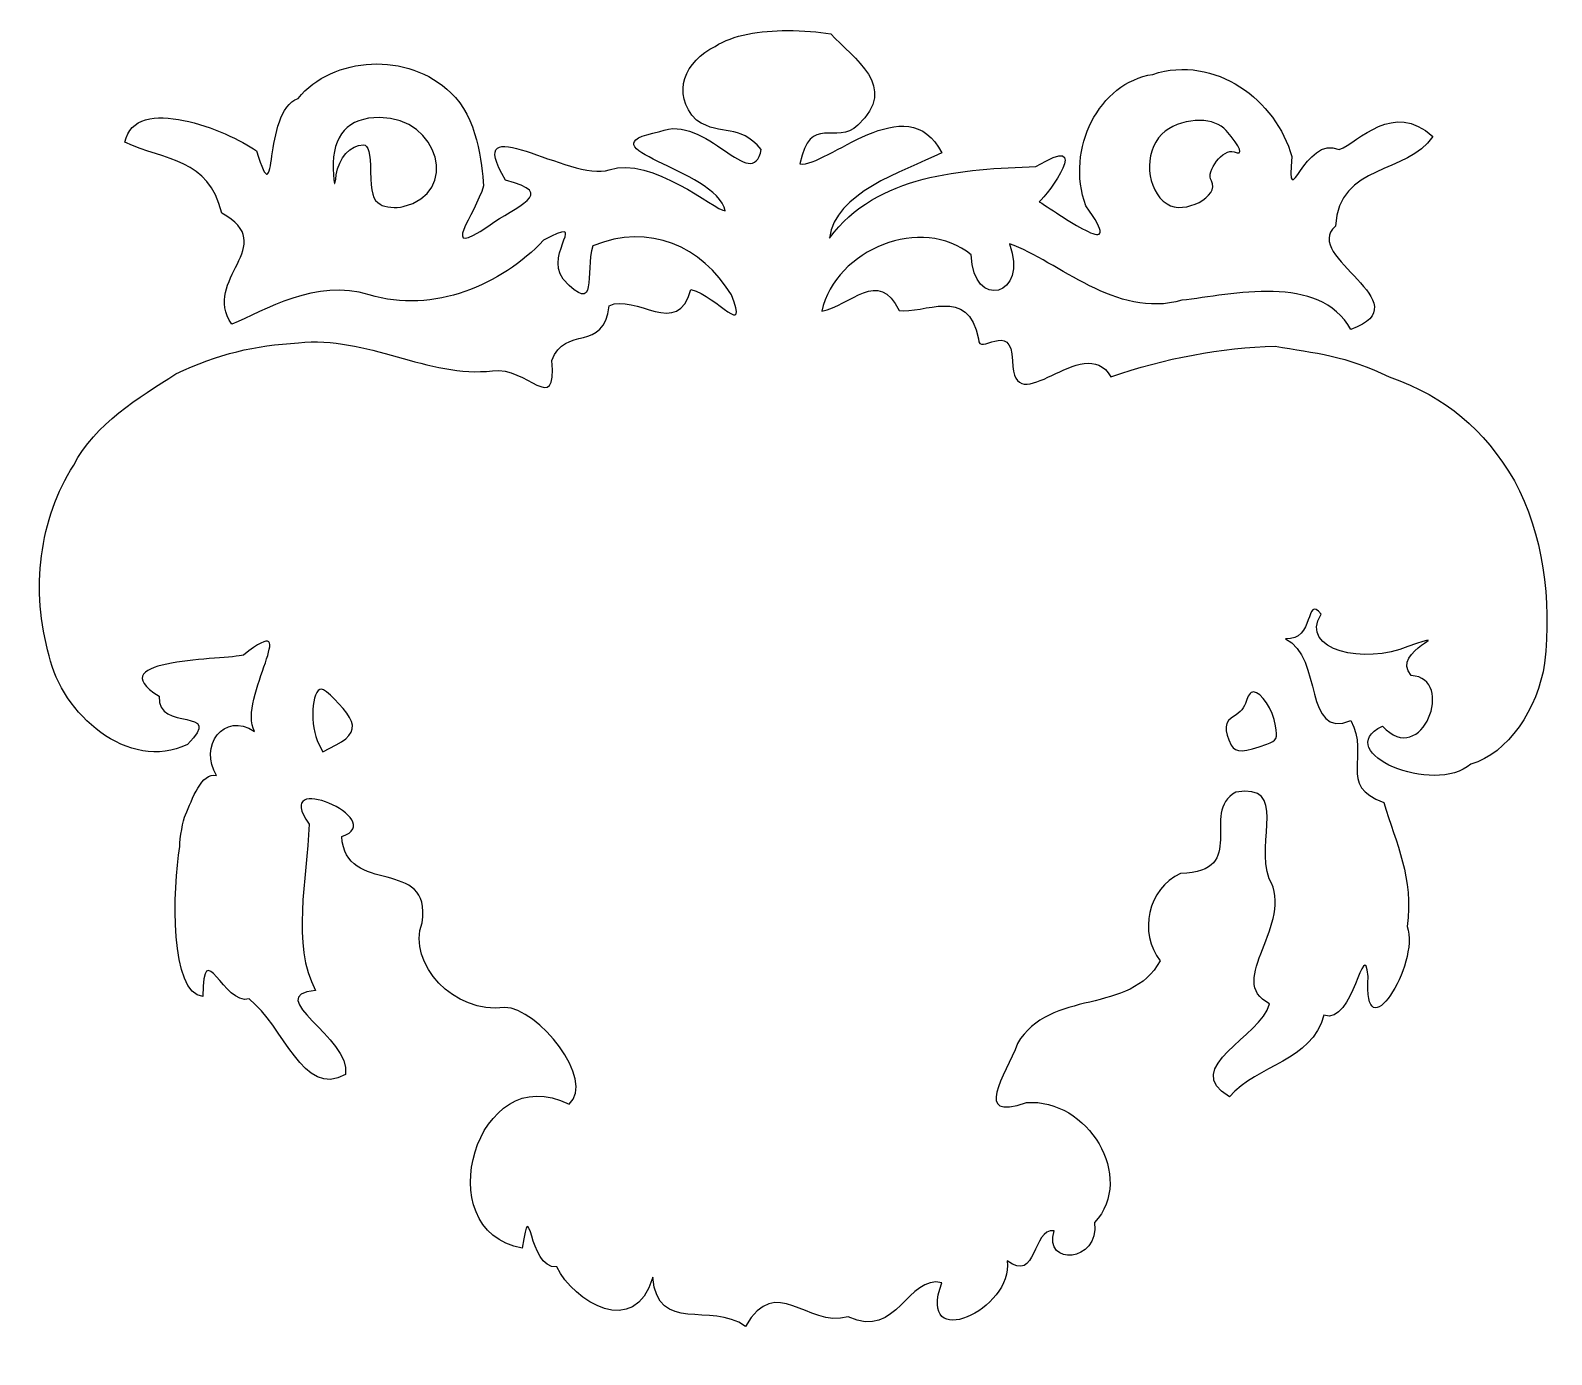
# Model space of a CAD drawing. Header units: centimetres. Extents: x -4.98 to 2.4, y 4.44 to 10.86.
import ezdxf

# ---------------------------------------------------------------- set-up
doc = ezdxf.new("R2010")
doc.units = ezdxf.units.CM
doc.header["$MEASUREMENT"] = 0
doc.layers.add('Layer 1', color=7, linetype='Continuous')

msp = doc.modelspace()

# ---------------------------------------------------------------- linework, layer by layer
at = {"layer": 'Layer 1', "color": 52}
for points, knots in [([(-1.30664, 10.86044), (-1.43555, 10.8597), (-1.57207, 10.83988), (-1.65556, 10.78354), (-1.65556, 10.78354), (-1.80006, 10.71358), (-1.87363, 10.5592), (-1.74733, 10.42553), (-1.74733, 10.42553), (-1.61918, 10.34214), (-1.54518, 10.41408), (-1.43231, 10.28414), (-1.43231, 10.28414), (-1.47432, 10.06218), (-1.70228, 10.46288), (-1.92427, 10.37096), (-1.92427, 10.37096), (-2.32556, 10.28932), (-1.65337, 10.19361), (-1.60677, 9.98566), (-1.60677, 9.98566), (-1.65924, 9.99045), (-1.96376, 10.2529), (-2.16984, 10.18575), (-2.16984, 10.18575), (-2.35724, 10.12145), (-2.8896, 10.5056), (-2.67337, 10.13449), (-2.67337, 10.13449), (-2.41118, 10.06983), (-2.62605, 10.01045), (-2.75358, 9.91372), (-2.75358, 9.91372), (-3.00344, 9.74605), (-2.81938, 9.96715), (-2.77921, 10.10803), (-2.77921, 10.10803), (-2.78904, 10.21358), (-2.80911, 10.44374), (-2.93796, 10.55782), (-2.93796, 10.55782), (-3.14322, 10.76204), (-3.51398, 10.73619), (-3.67879, 10.53136), (-3.67879, 10.53136), (-3.85565, 10.46936), (-3.77253, 9.93596), (-3.88136, 10.2767), (-3.88136, 10.2767), (-4.01979, 10.37772), (-4.47102, 10.55606), (-4.51884, 10.31969), (-4.51884, 10.31969), (-4.32174, 10.22651), (-4.11167, 10.24187), (-4.04921, 9.97574), (-4.04921, 9.97574), (-3.7613, 9.81864), (-4.15178, 9.65399), (-4.00043, 9.43665), (-4.00043, 9.43665), (-3.84498, 9.50085), (-3.59012, 9.66154), (-3.33483, 9.57886), (-3.33483, 9.57886), (-3.0197, 9.48542), (-2.69287, 9.62685), (-2.48817, 9.84344), (-2.48817, 9.84344), (-2.2573, 9.9644), (-2.48682, 9.7899), (-2.39391, 9.65493), (-2.39391, 9.65493), (-2.22048, 9.46869), (-2.28844, 9.68785), (-2.25004, 9.81699), (-2.25004, 9.81699), (-1.97218, 9.92788), (-1.72156, 9.81617), (-1.57701, 9.57886), (-1.57701, 9.57886), (-1.49429, 9.36176), (-1.64066, 9.56943), (-1.77379, 9.60532), (-1.77379, 9.60532), (-1.83365, 9.36396), (-2.04394, 9.58953), (-2.17067, 9.52594), (-2.17067, 9.52594), (-2.19528, 9.29792), (-2.38565, 9.43357), (-2.44765, 9.26053), (-2.44765, 9.26053), (-2.42563, 8.98522), (-2.57041, 9.23541), (-2.73539, 9.21092), (-2.73539, 9.21092), (-3.04613, 9.17292), (-3.34741, 9.38399), (-3.67631, 9.34652), (-3.67631, 9.34652), (-3.89096, 9.33392), (-4.06319, 9.29397), (-4.27245, 9.19604), (-4.27245, 9.19604), (-4.44955, 9.07968), (-4.66549, 8.9547), (-4.76689, 8.75286), (-4.76689, 8.75286), (-4.93396, 8.49818), (-4.97715, 8.14444), (-4.88595, 7.82848), (-4.88595, 7.82848), (-4.82731, 7.55116), (-4.50174, 7.26), (-4.2154, 7.39936), (-4.2154, 7.39936), (-4.03018, 7.58746), (-4.36457, 7.45362), (-4.35348, 7.63335), (-4.35348, 7.63335), (-4.65437, 7.81982), (-4.02569, 7.80842), (-3.94337, 7.83261), (-3.94337, 7.83261), (-3.64477, 8.06923), (-3.97781, 7.61907), (-3.89046, 7.46219), (-3.89046, 7.46219), (-4.03859, 7.56311), (-4.16274, 7.38822), (-4.07401, 7.24805), (-4.07401, 7.24805), (-4.14817, 7.26614), (-4.19217, 7.13308), (-4.22532, 7.05788), (-4.22532, 7.05788), (-4.23726, 7.03465), (-4.25272, 6.94303), (-4.25261, 6.90492), (-4.25261, 6.90492), (-4.2883, 6.69741), (-4.3001, 6.18802), (-4.14016, 6.17731), (-4.14016, 6.17731), (-4.14135, 6.48363), (-4.0381, 6.13023), (-3.91692, 6.16574), (-3.91692, 6.16574), (-3.74947, 6.03821), (-3.65421, 5.67965), (-3.44893, 5.79945), (-3.44893, 5.79945), (-3.41993, 5.97694), (-3.86039, 6.18139), (-3.59446, 6.20625), (-3.59446, 6.20625), (-3.71422, 6.43061), (-3.63401, 6.74424), (-3.62587, 7.0124), (-3.62587, 7.0124), (-3.81678, 7.28497), (-3.22981, 7.03258), (-3.46712, 6.95287), (-3.46712, 6.95287), (-3.45071, 6.65861), (-3.02753, 6.86001), (-3.07769, 6.5345), (-3.07769, 6.5345), (-3.15023, 6.3373), (-2.92126, 6.08955), (-2.67751, 6.12439), (-2.67751, 6.12439), (-2.51648, 6.1235), (-2.23268, 5.77196), (-2.36497, 5.65476), (-2.36497, 5.65476), (-2.81082, 5.88684), (-3.05864, 5.04008), (-2.59152, 4.95692), (-2.59152, 4.95692), (-2.54817, 5.24318), (-2.5688, 4.85665), (-2.4245, 4.86597), (-2.4245, 4.86597), (-2.34223, 4.69828), (-2.04488, 4.51541), (-1.959, 4.81636), (-1.959, 4.81636), (-1.93445, 4.53452), (-1.67964, 4.70069), (-1.50921, 4.57824), (-1.50921, 4.57824), (-1.35624, 4.83896), (-1.21627, 4.56954), (-1.01063, 4.62371), (-1.01063, 4.62371), (-0.77002, 4.51355), (-0.72254, 4.82996), (-0.55671, 4.7899), (-0.55671, 4.7899), (-0.68391, 4.44142), (-0.20807, 4.66023), (-0.23921, 4.89574), (-0.23921, 4.89574), (-0.09387, 4.78559), (-0.12061, 5.05408), (-0.01183, 5.04126), (-0.01183, 5.04126), (-0.06468, 4.86574), (0.20703, 4.88917), (0.18413, 5.08094), (0.18413, 5.08094), (0.38605, 5.30137), (0.14977, 5.68594), (-0.1466, 5.66303), (-0.1466, 5.66303), (-0.41548, 5.57269), (-0.24596, 5.79311), (-0.1896, 5.94911), (-0.1896, 5.94911), (-0.03573, 6.21711), (0.36147, 6.08465), (0.50163, 6.35094), (0.50163, 6.35094), (0.39819, 6.48417), (0.43966, 6.70156), (0.60167, 6.77345), (0.60167, 6.77345), (0.93853, 6.78393), (0.68908, 7.06931), (0.86873, 7.16784), (0.86873, 7.16784), (1.12708, 7.21278), (0.96213, 6.9345), (1.03079, 6.74782), (1.03079, 6.74782), (1.16082, 6.53407), (0.81203, 6.25017), (1.03327, 6.14176), (1.03327, 6.14176), (0.99188, 5.98092), (0.59675, 5.83595), (0.83814, 5.69031), (0.83814, 5.69031), (0.97415, 5.84868), (1.23889, 5.86329), (1.29538, 6.08636), (1.29538, 6.08636), (1.44219, 6.0381), (1.48662, 6.47988), (1.51118, 6.27488), (1.51118, 6.27488), (1.48229, 5.88988), (1.7642, 6.33482), (1.70052, 6.51631), (1.70052, 6.51631), (1.73164, 6.75278), (1.64785, 6.91764), (1.58642, 7.11824), (1.58642, 7.11824), (1.36052, 7.19815), (1.52022, 7.34253), (1.42767, 7.51511), (1.42767, 7.51511), (1.19397, 7.42101), (1.29458, 7.81998), (1.11017, 7.91199), (1.11017, 7.91199), (1.25291, 7.89833), (1.20347, 8.12791), (1.28297, 8.03105), (1.28297, 8.03105), (1.17388, 7.85425), (1.49748, 7.78556), (1.70383, 7.87478), (1.70383, 7.87478), (1.96659, 7.95909), (1.61219, 7.85195), (1.71954, 7.73339), (1.71954, 7.73339), (1.93955, 7.72255), (1.772, 7.27784), (1.5798, 7.48865), (1.5798, 7.48865), (1.32563, 7.36034), (1.83335, 7.1485), (2.00892, 7.30427), (2.00892, 7.30427), (2.18895, 7.35466), (2.33297, 7.57004), (2.36694, 7.79375), (2.36694, 7.79375), (2.40063, 8.10276), (2.35913, 8.42032), (2.22059, 8.67762), (2.22059, 8.67762), (2.06797, 8.93278), (1.8968, 9.07809), (1.61288, 9.18199), (1.61288, 9.18199), (1.40681, 9.28343), (1.25181, 9.29774), (1.05973, 9.32999), (1.05973, 9.32999), (0.80114, 9.32378), (0.52178, 9.27143), (0.2635, 9.18199), (0.2635, 9.18199), (0.13172, 9.40916), (-0.21087, 8.94572), (-0.2144, 9.25888), (-0.2144, 9.25888), (-0.21853, 9.46334), (-0.38142, 9.2747), (-0.37894, 9.36554), (-0.37894, 9.36554), (-0.42805, 9.62648), (-0.64762, 9.48358), (-0.76424, 9.50362), (-0.76424, 9.50362), (-0.86115, 9.70957), (-1.00207, 9.52644), (-1.13879, 9.49949), (-1.13879, 9.49949), (-1.07197, 9.80199), (-0.65138, 9.968), (-0.41449, 9.77316), (-0.41449, 9.77316), (-0.4067, 9.49933), (-0.13098, 9.57342), (-0.22929, 9.82691), (-0.22929, 9.82691), (0.01232, 9.74069), (0.28623, 9.46178), (0.60746, 9.5524), (0.60746, 9.5524), (0.84923, 9.57972), (1.27315, 9.68614), (1.42767, 9.41102), (1.42767, 9.41102), (1.78106, 9.53908), (1.18223, 9.76397), (1.35243, 9.91207), (1.35243, 9.91207), (1.36847, 10.21522), (1.70377, 10.16351), (1.82454, 10.34615), (1.82454, 10.34615), (1.63372, 10.52323), (1.46522, 10.31989), (1.37062, 10.28331), (1.37062, 10.28331), (1.20251, 10.36069), (1.11506, 9.94702), (1.14076, 10.24941), (1.14076, 10.24941), (1.06628, 10.52121), (0.76901, 10.74725), (0.46607, 10.64794), (0.46607, 10.64794), (0.20814, 10.60835), (0.04033, 10.2885), (0.14196, 10.01046), (0.14196, 10.01046), (0.34862, 9.72648), (0.03946, 9.95448), (-0.08459, 10.03031), (-0.08459, 10.03031), (-0.04158, 10.064), (0.18469, 10.37518), (-0.1003, 10.20063), (-0.1003, 10.20063), (-0.45261, 10.189), (-0.87462, 10.1637), (-1.10076, 9.85419), (-1.10076, 9.85419), (-1.07585, 10.07333), (-0.75399, 10.17345), (-0.55671, 10.26678), (-0.55671, 10.26678), (-0.72311, 10.59576), (-1.11829, 10.19336), (-1.24462, 10.21386), (-1.24462, 10.21386), (-1.19671, 10.46208), (-1.06947, 10.29865), (-0.9635, 10.40238), (-0.9635, 10.40238), (-0.76219, 10.58994), (-0.98548, 10.72261), (-1.0958, 10.84473), (-1.0958, 10.84473), (-1.15482, 10.85411), (-1.22929, 10.86088), (-1.30664, 10.86044)], [0, 0, 0, 0, 0.01, 0.01, 0.01, 0.01, 0.02, 0.02, 0.02, 0.02, 0.03, 0.03, 0.03, 0.03, 0.04, 0.04, 0.04, 0.04, 0.05, 0.05, 0.05, 0.05, 0.06, 0.06, 0.06, 0.06, 0.07, 0.07, 0.07, 0.07, 0.08, 0.08, 0.08, 0.08, 0.09, 0.09, 0.09, 0.09, 0.1, 0.1, 0.1, 0.1, 0.11, 0.11, 0.11, 0.11, 0.12, 0.12, 0.12, 0.12, 0.13, 0.13, 0.13, 0.13, 0.14, 0.14, 0.14, 0.14, 0.15, 0.15, 0.15, 0.15, 0.16, 0.16, 0.16, 0.16, 0.17, 0.17, 0.17, 0.17, 0.18, 0.18, 0.18, 0.18, 0.19, 0.19, 0.19, 0.19, 0.2, 0.2, 0.2, 0.2, 0.21, 0.21, 0.21, 0.21, 0.22, 0.22, 0.22, 0.22, 0.23, 0.23, 0.23, 0.23, 0.24, 0.24, 0.24, 0.24, 0.25, 0.25, 0.25, 0.25, 0.26, 0.26, 0.26, 0.26, 0.27, 0.27, 0.27, 0.27, 0.28, 0.28, 0.28, 0.28, 0.29, 0.29, 0.29, 0.29, 0.3, 0.3, 0.3, 0.3, 0.31, 0.31, 0.31, 0.31, 0.32, 0.32, 0.32, 0.32, 0.33, 0.33, 0.33, 0.33, 0.34, 0.34, 0.34, 0.34, 0.35, 0.35, 0.35, 0.35, 0.36, 0.36, 0.36, 0.36, 0.37, 0.37, 0.37, 0.37, 0.38, 0.38, 0.38, 0.38, 0.39, 0.39, 0.39, 0.39, 0.4, 0.4, 0.4, 0.4, 0.41, 0.41, 0.41, 0.41, 0.42, 0.42, 0.42, 0.42, 0.43, 0.43, 0.43, 0.43, 0.44, 0.44, 0.44, 0.44, 0.45, 0.45, 0.45, 0.45, 0.46, 0.46, 0.46, 0.46, 0.47, 0.47, 0.47, 0.47, 0.48, 0.48, 0.48, 0.48, 0.49, 0.49, 0.49, 0.49, 0.5, 0.5, 0.5, 0.5, 0.51, 0.51, 0.51, 0.51, 0.52, 0.52, 0.52, 0.52, 0.53, 0.53, 0.53, 0.53, 0.54, 0.54, 0.54, 0.54, 0.55, 0.55, 0.55, 0.55, 0.56, 0.56, 0.56, 0.56, 0.57, 0.57, 0.57, 0.57, 0.58, 0.58, 0.58, 0.58, 0.59, 0.59, 0.59, 0.59, 0.6, 0.6, 0.6, 0.6, 0.61, 0.61, 0.61, 0.61, 0.62, 0.62, 0.62, 0.62, 0.63, 0.63, 0.63, 0.63, 0.64, 0.64, 0.64, 0.64, 0.65, 0.65, 0.65, 0.65, 0.66, 0.66, 0.66, 0.66, 0.67, 0.67, 0.67, 0.67, 0.68, 0.68, 0.68, 0.68, 0.69, 0.69, 0.69, 0.69, 0.7, 0.7, 0.7, 0.7, 0.71, 0.71, 0.71, 0.71, 0.72, 0.72, 0.72, 0.72, 0.73, 0.73, 0.73, 0.73, 0.74, 0.74, 0.74, 0.74, 0.75, 0.75, 0.75, 0.75, 0.76, 0.76, 0.76, 0.76, 0.77, 0.77, 0.77, 0.77, 0.78, 0.78, 0.78, 0.78, 0.79, 0.79, 0.79, 0.79, 0.8, 0.8, 0.8, 0.8, 0.81, 0.81, 0.81, 0.81, 0.82, 0.82, 0.82, 0.82, 0.83, 0.83, 0.83, 0.83, 0.84, 0.84, 0.84, 0.84, 0.85, 0.85, 0.85, 0.85, 0.86, 0.86, 0.86, 0.86, 0.87, 0.87, 0.87, 0.87, 0.88, 0.88, 0.88, 0.88, 0.89, 0.89, 0.89, 0.89, 0.9, 0.9, 0.9, 0.9, 0.91, 0.91, 0.91, 0.91, 0.92, 0.92, 0.92, 0.92, 0.93, 0.93, 0.93, 0.93, 0.94, 0.94, 0.94, 0.94, 0.95, 0.95, 0.95, 0.95, 0.96, 0.96, 0.96, 0.96, 0.97, 0.97, 0.97, 0.97, 0.98, 0.98, 0.98, 0.98, 1, 1, 1, 1]), ([(-3.28357, 10.43876), (-2.99329, 10.43876), (-2.89524, 10.07044), (-3.16864, 10.00715), (-3.16864, 10.00715), (-3.20502, 9.99873), (-3.25562, 10.00344), (-3.28109, 10.0179), (-3.28109, 10.0179), (-3.31541, 10.0374), (-3.32739, 10.07792), (-3.32739, 10.175), (-3.32739, 10.175), (-3.32739, 10.26528), (-3.33825, 10.30646), (-3.36212, 10.30646), (-3.36212, 10.30646), (-3.4243, 10.30646), (-3.48245, 10.24193), (-3.49358, 10.16094), (-3.49358, 10.16094), (-3.50245, 10.09646), (-3.50525, 10.10143), (-3.50847, 10.18988), (-3.50847, 10.18988), (-3.5144, 10.35297), (-3.43722, 10.43876), (-3.28357, 10.43876)], [0, 0, 0, 0, 0.125, 0.125, 0.125, 0.125, 0.25, 0.25, 0.25, 0.25, 0.375, 0.375, 0.375, 0.375, 0.5, 0.5, 0.5, 0.5, 0.625, 0.625, 0.625, 0.625, 0.75, 0.75, 0.75, 0.75, 1, 1, 1, 1]), ([(0.6951, 10.4247), (0.74683, 10.42359), (0.79475, 10.40718), (0.82161, 10.37592), (0.82161, 10.37592), (0.89467, 10.29083), (0.90872, 10.25322), (0.86047, 10.27174), (0.86047, 10.27174), (0.80956, 10.29127), (0.72127, 10.17847), (0.7505, 10.13118), (0.7505, 10.13118), (0.79599, 10.05757), (0.61743, 9.96487), (0.53553, 10.01956), (0.53553, 10.01956), (0.433, 10.08801), (0.41997, 10.26698), (0.51072, 10.35773), (0.51072, 10.35773), (0.5507, 10.3977), (0.6128, 10.42027), (0.67278, 10.42387), (0.67278, 10.42387), (0.68027, 10.42432), (0.68771, 10.42486), (0.6951, 10.4247)], [0, 0, 0, 0, 0.125, 0.125, 0.125, 0.125, 0.25, 0.25, 0.25, 0.25, 0.375, 0.375, 0.375, 0.375, 0.5, 0.5, 0.5, 0.5, 0.625, 0.625, 0.625, 0.625, 0.75, 0.75, 0.75, 0.75, 1, 1, 1, 1]), ([(-3.56552, 7.66807), (-3.54622, 7.66807), (-3.46032, 7.58092), (-3.42909, 7.52999), (-3.42909, 7.52999), (-3.39793, 7.47917), (-3.4195, 7.43441), (-3.49358, 7.39687), (-3.49358, 7.39687), (-3.49358, 7.39687), (-3.5589, 7.3638), (-3.5589, 7.3638), (-3.5589, 7.3638), (-3.5589, 7.3638), (-3.57875, 7.40101), (-3.57875, 7.40101), (-3.57875, 7.40101), (-3.62362, 7.48779), (-3.61451, 7.66807), (-3.56552, 7.66807)], [0, 0, 0, 0, 0.1666667, 0.1666667, 0.1666667, 0.1666667, 0.3333333, 0.3333333, 0.3333333, 0.3333333, 0.5, 0.5, 0.5, 0.5, 0.6666667, 0.6666667, 0.6666667, 0.6666667, 1, 1, 1, 1]), ([(0.95472, 7.65402), (0.99292, 7.65402), (1.04959, 7.5681), (1.06221, 7.49031), (1.06221, 7.49031), (1.07251, 7.42682), (1.06854, 7.4198), (1.01922, 7.40101), (1.01922, 7.40101), (0.91162, 7.36001), (0.86683, 7.35848), (0.84724, 7.39522), (0.84724, 7.39522), (0.80893, 7.46707), (0.81425, 7.51345), (0.86212, 7.53743), (0.86212, 7.53743), (0.8874, 7.5501), (0.91312, 7.58207), (0.91917, 7.60771), (0.91917, 7.60771), (0.92522, 7.63336), (0.94086, 7.65402), (0.95472, 7.65402)], [0, 0, 0, 0, 0.1428571, 0.1428571, 0.1428571, 0.1428571, 0.2857143, 0.2857143, 0.2857143, 0.2857143, 0.4285714, 0.4285714, 0.4285714, 0.4285714, 0.5714286, 0.5714286, 0.5714286, 0.5714286, 0.7142857, 0.7142857, 0.7142857, 0.7142857, 1, 1, 1, 1])]:
    msp.add_open_spline(points, degree=3, knots=knots, dxfattribs=at)

doc.saveas('drawing.dxf')
